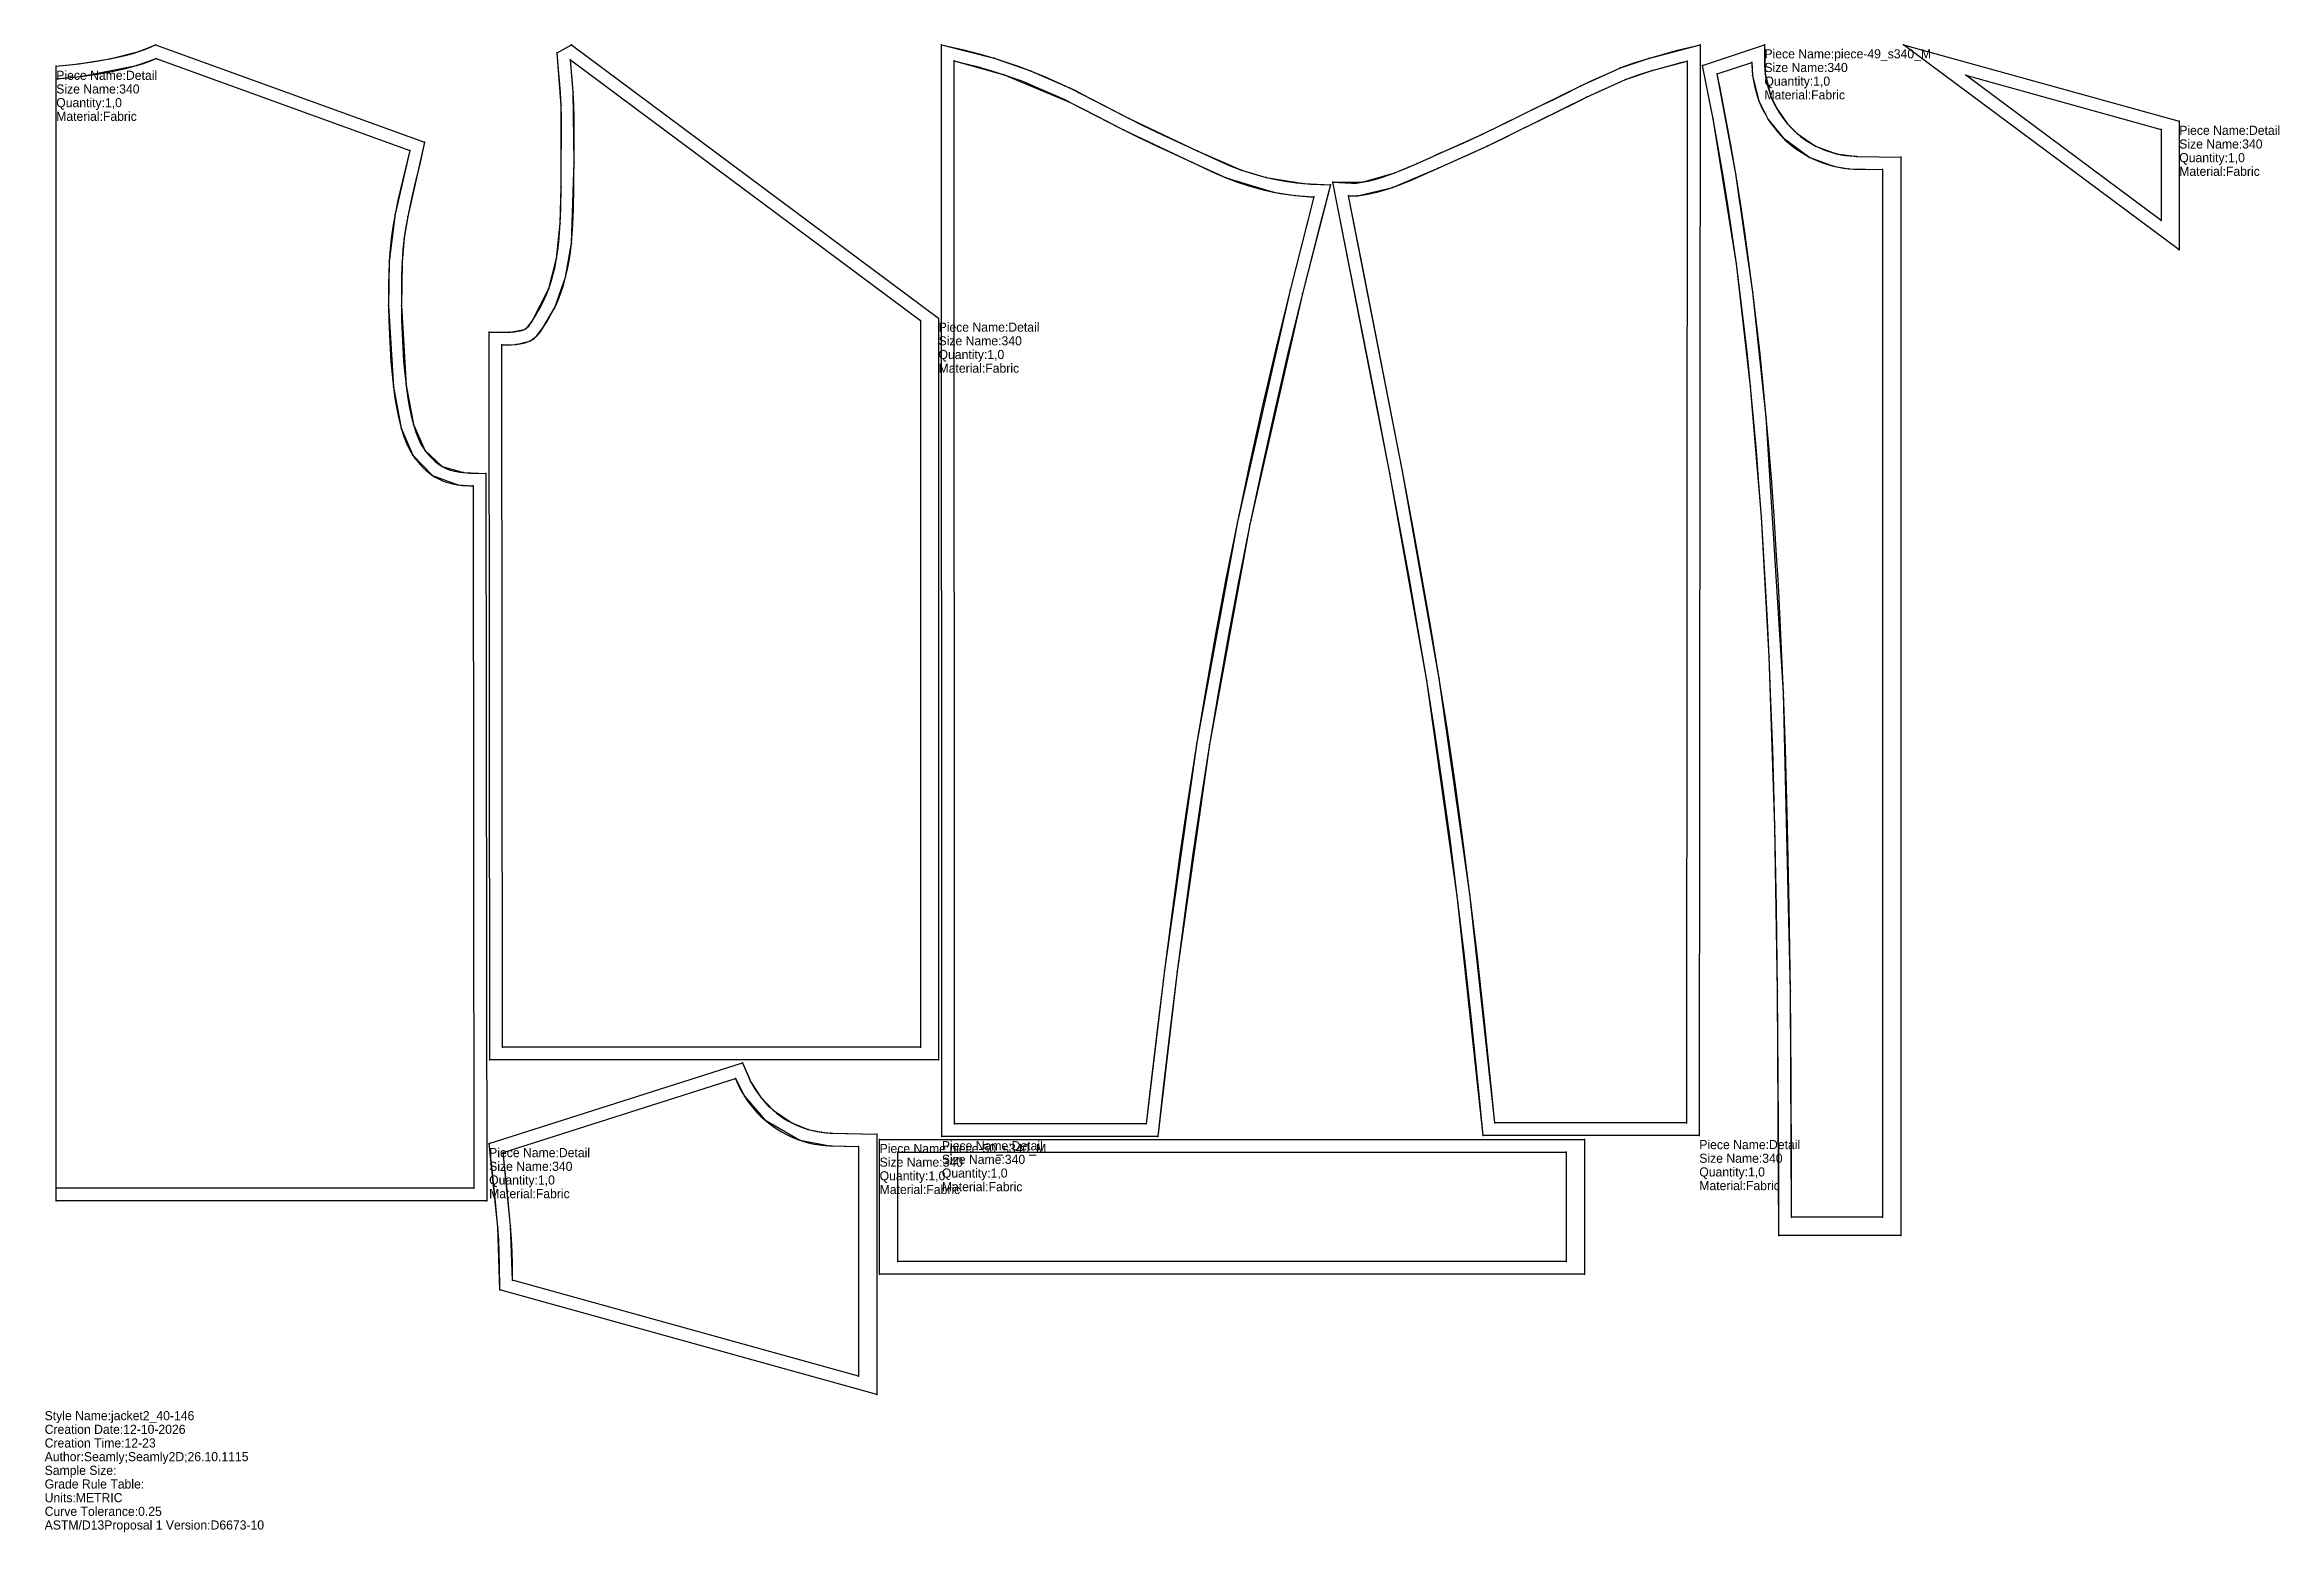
# Model space of a CAD drawing. Extents: x 0 to 1226, y -69 to 747.
import ezdxf

# ---------------------------------------------------------------- set-up
doc = ezdxf.new("R2010")
doc.units = 0
for name, color, linetype in [('1', 7, 'CONTINUOUS'), ('14', 7, 'CONTINUOUS'), ('2', 7, 'CONTINUOUS'), ('3', 7, 'CONTINUOUS'), ('84', 7, 'CONTINUOUS'), ('87', 7, 'CONTINUOUS')]:
    doc.layers.add(name, color=color, linetype=linetype)

# ---------------------------------------------------------------- blocks, each defined once
blk = doc.blocks.new('piece-49_s340_M')
at = {"layer": '1'}
blk.add_lwpolyline([(943.87, 747.18), (944.34, 731.12), (947.41, 718.91), (950.63, 712.09), (956.44, 703.82), (961.78, 698.47), (971.97, 691.6), (983.45, 687.34), (993.26, 685.96), (994.51, 685.93), (1018.7, 685.44), (1018.7, 93.84), (951.71, 93.84), (951.09, 227.82), (949.57, 318.11), (946.45, 411.41), (942.18, 488.05), (936.26, 559.61), (928.45, 626.97), (915.69, 706.58), (909.9, 735.77)], close=True, dxfattribs=at)
at = {"layer": '14'}
blk.add_lwpolyline([(936.95, 737.48), (937.39, 730.25), (940.87, 716.39), (946, 706.19), (954.1, 696.07), (968.78, 685.37), (981.81, 680.53), (990.11, 679.16), (1008.7, 678.64), (1008.7, 103.84), (958.7, 103.84), (958.09, 227.9), (954.28, 391.63), (944.88, 542.78), (937.54, 611.34), (928.12, 676.39), (917.99, 731.11)], close=True, dxfattribs=at)
at = {"layer": '2'}
for p in [(936.95, 737.48), (943.87, 747.18), (909.9, 735.77), (917.99, 731.11), (1008.7, 678.64), (1018.7, 685.44), (958.7, 103.84), (1008.7, 103.84), (951.71, 93.84), (1018.7, 93.84)]:
    blk.add_point(p, dxfattribs=at)
at = {"layer": '3'}
for p in [(937.39, 730.25), (944.34, 731.12), (940.87, 716.39), (947.41, 718.91), (950.63, 712.09), (915.69, 706.58), (946, 706.19), (956.44, 703.82), (954.1, 696.07), (961.78, 698.47), (971.97, 691.6), (983.45, 687.34), (928.12, 676.39), (968.78, 685.37), (981.81, 680.53), (990.11, 679.16), (993.26, 685.96), (994.51, 685.93), (928.45, 626.97), (937.54, 611.34), (936.26, 559.61), (944.88, 542.78), (942.18, 488.05), (946.45, 411.41), (954.28, 391.63), (949.57, 318.11), (951.09, 227.82), (958.09, 227.9)]:
    blk.add_point(p, dxfattribs=at)
at = {"layer": '84'}
blk.add_lwpolyline([(943.87, 747.18), (943.96, 736.22), (944.09, 733.64), (944.34, 731.12), (944.72, 728.61), (945.21, 726.13), (945.83, 723.69), (946.56, 721.28), (947.41, 718.91), (948.37, 716.59), (949.44, 714.31), (950.63, 712.09), (951.92, 709.93), (953.33, 707.83), (954.83, 705.79), (956.44, 703.82), (958.18, 701.91), (959.05, 701.02), (959.92, 700.16), (961.78, 698.47), (963.7, 696.9), (965.67, 695.42), (967.72, 694.04), (969.82, 692.77), (971.97, 691.6), (974.18, 690.53), (976.44, 689.57), (978.74, 688.72), (981.08, 687.97), (983.45, 687.34), (985.86, 686.82), (988.29, 686.42), (990.75, 686.13), (993.26, 685.96), (994.51, 685.93), (1018.7, 685.44), (1018.7, 93.84), (951.71, 93.84), (951.68, 129.76), (951.48, 179.82), (951.09, 227.82), (950.46, 273.88), (949.57, 318.11), (948.39, 360.61), (947.28, 391.36), (946.45, 411.41), (945.52, 431.09), (944.51, 450.42), (943.4, 469.4), (942.18, 488.05), (940.87, 506.38), (939.44, 524.41), (937.91, 542.15), (936.26, 559.61), (934.49, 576.81), (932.61, 593.76), (930.59, 610.47), (928.45, 626.97), (926.18, 643.25), (923.77, 659.34), (921.22, 675.25), (918.52, 690.99), (915.69, 706.58), (912.69, 722.03), (909.9, 735.77)], close=True, dxfattribs=at)
at = {"layer": '87'}
blk.add_lwpolyline([(936.95, 737.48), (936.96, 736.02), (937.11, 733.13), (937.39, 730.25), (937.82, 727.41), (938.38, 724.59), (939.08, 721.82), (939.91, 719.08), (940.87, 716.39), (941.97, 713.75), (943.19, 711.17), (944.54, 708.64), (946, 706.19), (947.6, 703.8), (949.31, 701.49), (951.14, 699.25), (953.08, 697.11), (954.1, 696.07), (955.11, 695.07), (957.2, 693.18), (959.38, 691.39), (961.62, 689.71), (963.94, 688.15), (966.33, 686.7), (968.78, 685.37), (971.29, 684.16), (973.85, 683.06), (976.46, 682.1), (979.12, 681.25), (981.81, 680.53), (984.55, 679.94), (987.31, 679.49), (990.11, 679.16), (992.93, 678.97), (994.34, 678.93), (1008.7, 678.64), (1008.7, 103.84), (958.7, 103.84), (958.68, 129.78), (958.48, 179.86), (958.09, 227.9), (957.46, 274), (956.57, 318.27), (955.38, 360.83), (954.28, 391.63), (953.44, 411.72), (952.52, 431.44), (951.5, 450.81), (950.38, 469.83), (949.17, 488.53), (947.85, 506.91), (946.42, 524.99), (944.88, 542.78), (943.23, 560.3), (941.45, 577.55), (939.56, 594.57), (937.54, 611.34), (935.39, 627.9), (933.11, 644.26), (930.69, 660.41), (928.12, 676.39), (925.42, 692.21), (922.57, 707.87), (919.56, 723.4), (917.99, 731.11)], close=True, dxfattribs=at)
at = {"layer": '1'}
for s, p in [('Size Name:340', (943.87, 732.18)), ('Piece Name:piece-49_s340_M', (943.87, 739.68)), ('Quantity:1,0', (943.87, 724.68)), ('Material:Fabric', (943.87, 717.18))]:
    blk.add_text(s, height=5, dxfattribs=at).set_placement(p)
blk = doc.blocks.new('piece-50_s340_M')
at = {"layer": '1'}
blk.add_lwpolyline([(458.26, 146.58), (845.09, 146.58), (845.09, 72.58), (458.26, 72.58)], close=True, dxfattribs=at)
at = {"layer": '14'}
blk.add_lwpolyline([(468.26, 139.58), (835.09, 139.58), (835.09, 79.58), (468.26, 79.58)], close=True, dxfattribs=at)
at = {"layer": '2'}
for p in [(458.26, 146.58), (468.26, 139.58), (835.09, 139.58), (845.09, 146.58), (468.26, 79.58), (835.09, 79.58), (458.26, 72.58), (845.09, 72.58)]:
    blk.add_point(p, dxfattribs=at)
at = {"layer": '84'}
blk.add_lwpolyline([(458.26, 146.58), (845.09, 146.58), (845.09, 72.58), (458.26, 72.58)], close=True, dxfattribs=at)
at = {"layer": '87'}
blk.add_lwpolyline([(468.26, 139.58), (835.09, 139.58), (835.09, 79.58), (468.26, 79.58)], close=True, dxfattribs=at)
at = {"layer": '1'}
for s, p in [('Size Name:340', (458.26, 131.58)), ('Piece Name:piece-50_s340_M', (458.26, 139.08)), ('Quantity:1,0', (458.26, 124.08)), ('Material:Fabric', (458.26, 116.58))]:
    blk.add_text(s, height=5, dxfattribs=at).set_placement(p)
blk = doc.blocks.new('piece_Detail_s340_M')
at = {"layer": '1'}
blk.add_lwpolyline([(6.35, 735.4), (18.82, 736.65), (35.71, 739.36), (51.6, 743.37), (60.89, 747.18), (208.49, 693.64), (199.23, 652.97), (197.36, 641.18), (196.12, 627.9), (195.79, 604.12), (198.33, 560.4), (202.44, 538.78), (208.65, 524.66), (218.19, 515.77), (229.87, 512.39), (242.21, 511.87), (242.62, 112.86), (6.35, 112.86)], close=True, dxfattribs=at)
at = {"layer": '14'}
blk.add_lwpolyline([(6.35, 728.38), (19.7, 729.7), (50.45, 735.7), (61.2, 739.62), (200.33, 689.15), (192.35, 654.27), (189.13, 628.31), (188.79, 604.04), (191.38, 559.53), (195.7, 536.86), (201.99, 521.98), (212.9, 510.82), (226.84, 505.7), (235.22, 505.08), (235.61, 119.86), (6.35, 119.86)], close=True, dxfattribs=at)
at = {"layer": '2'}
for p in [(60.89, 747.18), (61.2, 739.62), (6.35, 735.4), (6.35, 728.38), (200.33, 689.15), (208.49, 693.64), (235.22, 505.08), (242.21, 511.87), (6.35, 119.86), (6.35, 112.86), (235.61, 119.86), (242.62, 112.86)]:
    blk.add_point(p, dxfattribs=at)
at = {"layer": '3'}
for p in [(18.82, 736.65), (35.71, 739.36), (51.6, 743.37), (19.7, 729.7), (50.45, 735.7), (192.35, 654.27), (199.23, 652.97), (197.36, 641.18), (189.13, 628.31), (196.12, 627.9), (188.79, 604.04), (195.79, 604.12), (191.38, 559.53), (198.33, 560.4), (195.7, 536.86), (202.44, 538.78), (201.99, 521.98), (208.65, 524.66), (218.19, 515.77), (212.9, 510.82), (226.84, 505.7), (229.87, 512.39)]:
    blk.add_point(p, dxfattribs=at)
at = {"layer": '84'}
blk.add_lwpolyline([(6.35, 735.4), (10.1, 735.7), (18.82, 736.65), (27.44, 737.88), (35.71, 739.36), (43.38, 741.05), (48.52, 742.43), (51.6, 743.37), (54.37, 744.33), (56.78, 745.29), (60.89, 747.18), (208.49, 693.64), (205.83, 681.58), (203.37, 671.51), (200.91, 661.17), (199.23, 652.97), (198.23, 647.23), (197.36, 641.18), (196.64, 634.75), (196.12, 627.9), (195.82, 620.55), (195.77, 616.67), (195.75, 612.43), (195.79, 604.12), (195.93, 596.06), (196.19, 588.29), (196.55, 580.81), (197.02, 573.65), (197.61, 566.84), (198.33, 560.4), (199.17, 554.34), (200.13, 548.7), (201.23, 543.5), (202.44, 538.78), (203.77, 534.56), (205.19, 530.87), (206.71, 527.72), (207.88, 525.78), (208.65, 524.66), (209.03, 524.18), (209.75, 523.28), (211.24, 521.57), (212.67, 520.07), (214.07, 518.76), (215.45, 517.62), (216.82, 516.63), (218.19, 515.77), (219.6, 515.02), (221.05, 514.38), (222.58, 513.82), (224.21, 513.35), (225.96, 512.95), (227.85, 512.63), (229.87, 512.39), (233.28, 512.14), (242.21, 511.87), (242.62, 112.86), (6.35, 112.86)], close=True, dxfattribs=at)
at = {"layer": '87'}
blk.add_lwpolyline([(6.35, 728.38), (10.76, 728.73), (19.7, 729.7), (28.55, 730.97), (37.08, 732.5), (45.04, 734.25), (50.45, 735.7), (53.77, 736.72), (56.81, 737.77), (59.54, 738.86), (61.2, 739.62), (200.33, 689.15), (199.01, 683.16), (196.56, 673.14), (194.08, 662.68), (192.35, 654.27), (191.31, 648.33), (190.41, 642.06), (189.67, 635.4), (189.13, 628.31), (188.82, 620.73), (188.77, 616.73), (188.75, 612.43), (188.79, 604.04), (188.94, 595.89), (189.19, 588), (189.56, 580.41), (190.04, 573.12), (190.65, 566.15), (191.38, 559.53), (192.25, 553.27), (193.26, 547.39), (194.41, 541.91), (195.7, 536.86), (197.16, 532.24), (198.77, 528.08), (200.55, 524.4), (201.99, 521.98), (203.01, 520.52), (203.53, 519.84), (204.38, 518.79), (206.06, 516.85), (207.75, 515.09), (209.44, 513.5), (211.16, 512.08), (212.9, 510.82), (214.7, 509.7), (216.54, 508.72), (218.43, 507.88), (220.41, 507.17), (222.46, 506.57), (224.6, 506.08), (226.84, 505.7), (229.19, 505.42), (232.92, 505.14), (235.22, 505.08), (235.61, 119.86), (6.35, 119.86)], close=True, dxfattribs=at)
at = {"layer": '1'}
for s, p in [('Size Name:340', (6.35, 720.4)), ('Piece Name:Detail', (6.35, 727.9)), ('Quantity:1,0', (6.35, 712.9)), ('Material:Fabric', (6.35, 705.4))]:
    blk.add_text(s, height=5, dxfattribs=at).set_placement(p)
blk = doc.blocks.new('piece_Detail_s340-52_M')
at = {"layer": '1'}
blk.add_lwpolyline([(243.95, 144.3), (383.06, 188.65), (387.47, 178.35), (392.86, 169.83), (399.81, 162.51), (410, 155.63), (419.1, 152.01), (426.32, 150.46), (431.28, 150), (456.72, 149.48), (456.72, 6.57), (249.82, 63.96), (248.71, 98.49)], close=True, dxfattribs=at)
at = {"layer": '14'}
blk.add_lwpolyline([(251.57, 139.38), (379.06, 180.03), (384.03, 170.22), (395.23, 157.21), (414.48, 146.13), (430.95, 143), (446.73, 142.68), (446.73, 16.61), (256.77, 69.29), (255.69, 99.05)], close=True, dxfattribs=at)
at = {"layer": '2'}
for p in [(383.06, 188.65), (379.06, 180.03), (456.72, 149.48), (243.95, 144.3), (251.57, 139.38), (446.73, 142.68), (249.82, 63.96), (256.77, 69.29), (446.73, 16.61), (456.72, 6.57)]:
    blk.add_point(p, dxfattribs=at)
at = {"layer": '3'}
for p in [(387.47, 178.35), (384.03, 170.22), (392.86, 169.83), (399.81, 162.51), (395.23, 157.21), (410, 155.63), (419.1, 152.01), (426.32, 150.46), (431.28, 150), (414.48, 146.13), (430.95, 143), (248.71, 98.49), (255.69, 99.05)]:
    blk.add_point(p, dxfattribs=at)
at = {"layer": '84'}
blk.add_lwpolyline([(243.95, 144.3), (383.06, 188.65), (386.39, 180.63), (387.47, 178.35), (388.65, 176.13), (389.95, 173.96), (391.35, 171.86), (392.86, 169.83), (394.46, 167.86), (396.2, 165.95), (397.08, 165.05), (397.95, 164.2), (399.81, 162.51), (401.72, 160.93), (403.7, 159.46), (405.74, 158.08), (407.84, 156.81), (410, 155.63), (412.2, 154.57), (414.46, 153.61), (416.76, 152.75), (419.1, 152.01), (421.47, 151.38), (423.88, 150.86), (426.32, 150.46), (428.78, 150.17), (431.28, 150), (432.53, 149.96), (456.72, 149.48), (456.72, 6.57), (249.82, 63.96), (249.7, 77.75), (249.52, 84.55), (249.21, 91.43), (248.71, 98.49), (248.38, 102.12), (247.45, 112.21), (245.85, 128.13)], close=True, dxfattribs=at)
at = {"layer": '87'}
blk.add_lwpolyline([(251.57, 139.38), (379.06, 180.03), (379.99, 177.79), (381.21, 175.2), (382.56, 172.68), (384.03, 170.22), (385.62, 167.84), (387.33, 165.52), (389.16, 163.29), (391.11, 161.14), (392.13, 160.1), (393.14, 159.11), (395.23, 157.21), (397.4, 155.42), (399.65, 153.75), (401.97, 152.18), (404.35, 150.74), (406.8, 149.4), (409.31, 148.19), (411.87, 147.1), (414.48, 146.13), (417.14, 145.29), (419.84, 144.57), (422.57, 143.98), (425.34, 143.52), (428.13, 143.2), (430.95, 143), (432.36, 142.96), (446.73, 142.68), (446.73, 16.61), (256.77, 69.29), (256.7, 77.87), (256.52, 84.8), (256.19, 91.84), (255.69, 99.05), (255.35, 102.76), (254.42, 112.88), (252.81, 128.89)], close=True, dxfattribs=at)
at = {"layer": '1'}
for s, p in [('Piece Name:Detail', (243.95, 136.8)), ('Size Name:340', (243.95, 129.3)), ('Quantity:1,0', (243.95, 121.8)), ('Material:Fabric', (243.95, 114.3))]:
    blk.add_text(s, height=5, dxfattribs=at).set_placement(p)
blk = doc.blocks.new('piece_Detail_s340-53_M')
at = {"layer": '1'}
blk.add_lwpolyline([(1171.52, 705.22), (1171.52, 634.56), (1020.23, 747.18)], close=True, dxfattribs=at)
at = {"layer": '14'}
blk.add_lwpolyline([(1161.53, 700.73), (1161.53, 650.73), (1054.47, 730.42)], close=True, dxfattribs=at)
at = {"layer": '2'}
for p in [(1020.23, 747.18), (1054.47, 730.42), (1161.53, 700.73), (1171.52, 705.22), (1161.53, 650.73), (1171.52, 634.56)]:
    blk.add_point(p, dxfattribs=at)
at = {"layer": '84'}
blk.add_lwpolyline([(1171.52, 705.22), (1171.52, 634.56), (1020.23, 747.18)], close=True, dxfattribs=at)
at = {"layer": '87'}
blk.add_lwpolyline([(1161.53, 700.73), (1161.53, 650.73), (1054.47, 730.42)], close=True, dxfattribs=at)
at = {"layer": '1'}
for s, p in [('Piece Name:Detail', (1171.52, 697.72)), ('Size Name:340', (1171.52, 690.22)), ('Quantity:1,0', (1171.52, 682.72)), ('Material:Fabric', (1171.52, 675.22))]:
    blk.add_text(s, height=5, dxfattribs=at).set_placement(p)
blk = doc.blocks.new('piece_Detail_s340-54_M')
at = {"layer": '1'}
blk.add_lwpolyline([(490.6, 597.21), (490.6, 190.2), (244.35, 190.2), (243.95, 589.41), (255.57, 589.51), (263.26, 590.9), (265.08, 592.17), (267.59, 595.53), (276.76, 613.47), (280.9, 629.8), (282.88, 649.09), (283.46, 669.02), (283.4, 713.86), (281.21, 742.73), (289.13, 747.18)], close=True, dxfattribs=at)
at = {"layer": '14'}
blk.add_lwpolyline([(480.61, 595.92), (480.61, 197.2), (251.34, 197.2), (250.95, 582.42), (258.55, 582.71), (266.24, 584.55), (270, 587.18), (273.49, 591.77), (279.93, 603.02), (285.93, 619.61), (289.08, 638.31), (290.56, 682.71), (290.07, 721.15), (288.6, 738.85)], close=True, dxfattribs=at)
at = {"layer": '2'}
for p in [(281.21, 742.73), (288.6, 738.85), (289.13, 747.18), (243.95, 589.41), (480.61, 595.92), (490.6, 597.21), (250.95, 582.42), (251.34, 197.2), (480.61, 197.2), (244.35, 190.2), (490.6, 190.2)]:
    blk.add_point(p, dxfattribs=at)
at = {"layer": '3'}
for p in [(283.4, 713.86), (290.07, 721.15), (290.56, 682.71), (283.46, 669.02), (282.88, 649.09), (289.08, 638.31), (280.9, 629.8), (276.76, 613.47), (285.93, 619.61), (279.93, 603.02), (255.57, 589.51), (263.26, 590.9), (265.08, 592.17), (267.59, 595.53), (273.49, 591.77), (258.55, 582.71), (266.24, 584.55), (270, 587.18)]:
    blk.add_point(p, dxfattribs=at)
at = {"layer": '84'}
blk.add_lwpolyline([(490.6, 597.21), (490.6, 190.2), (244.35, 190.2), (243.95, 589.41), (251.33, 589.41), (252.85, 589.42), (255.57, 589.51), (257.85, 589.67), (259.73, 589.92), (261.23, 590.21), (262.39, 590.55), (263.26, 590.9), (263.94, 591.26), (264.51, 591.67), (265.08, 592.17), (265.69, 592.84), (266.36, 593.71), (267.59, 595.53), (269.55, 598.8), (270.72, 600.75), (271.75, 602.51), (273.64, 606.1), (275.3, 609.74), (276.76, 613.47), (278.04, 617.33), (279.14, 621.32), (280.1, 625.48), (280.9, 629.8), (281.57, 634.31), (282.11, 639.02), (282.55, 643.95), (282.88, 649.09), (283.24, 657.23), (283.46, 669.02), (283.5, 675.34), (283.56, 682.76), (283.66, 696.83), (283.58, 707.07), (283.4, 713.86), (283.09, 720.75), (282.59, 727.8), (282.26, 731.43), (281.21, 742.73), (289.13, 747.18)], close=True, dxfattribs=at)
at = {"layer": '87'}
blk.add_lwpolyline([(480.61, 595.92), (480.61, 197.2), (251.34, 197.2), (250.95, 582.42), (251.34, 582.42), (252.98, 582.42), (255.94, 582.51), (258.55, 582.71), (260.86, 583), (262.89, 583.4), (264.67, 583.92), (266.24, 584.55), (267.63, 585.3), (268.87, 586.18), (270, 587.18), (271.04, 588.32), (272.04, 589.6), (273.49, 591.77), (275.56, 595.2), (276.74, 597.18), (277.87, 599.11), (279.93, 603.02), (281.75, 607.01), (283.34, 611.1), (284.74, 615.29), (285.93, 619.61), (286.95, 624.05), (287.81, 628.64), (288.51, 633.39), (289.08, 638.31), (289.53, 643.41), (289.87, 648.71), (290.23, 657.02), (290.46, 668.92), (290.5, 675.3), (290.56, 682.71), (290.66, 696.83), (290.58, 707.19), (290.4, 714.12), (290.07, 721.15), (289.57, 728.36), (289.23, 732.07), (288.6, 738.85)], close=True, dxfattribs=at)
at = {"layer": '1'}
for s, p in [('Piece Name:Detail', (490.6, 589.71)), ('Size Name:340', (490.6, 582.21)), ('Quantity:1,0', (490.6, 574.71)), ('Material:Fabric', (490.6, 567.21))]:
    blk.add_text(s, height=5, dxfattribs=at).set_placement(p)
blk = doc.blocks.new('piece_Detail_s340-55_M')
at = {"layer": '1'}
blk.add_lwpolyline([(492.41, 148.1), (492.12, 747.18), (521.12, 739.71), (541.05, 732.85), (562.8, 723.39), (595.21, 706.7), (632.54, 689.01), (656.93, 678.37), (670.34, 674.4), (690.99, 670.99), (705.62, 670.35), (690.35, 610.74), (661.47, 483.98), (639.3, 363.24), (621.5, 238.63), (610.86, 148.1)], close=True, dxfattribs=at)
at = {"layer": '14'}
blk.add_lwpolyline([(499.4, 155.1), (499.13, 738.34), (526.64, 730.66), (562.18, 715.91), (592.04, 700.46), (629.59, 682.66), (648.42, 674.08), (674.37, 666.33), (686.32, 664.42), (696.65, 663.67), (683.56, 612.42), (654.61, 485.39), (632.39, 364.36), (614.56, 239.5), (604.6, 155.1)], close=True, dxfattribs=at)
at = {"layer": '2'}
for p in [(492.12, 747.18), (499.13, 738.34), (696.65, 663.67), (705.62, 670.35), (492.41, 148.1), (499.4, 155.1), (604.6, 155.1), (610.86, 148.1)]:
    blk.add_point(p, dxfattribs=at)
at = {"layer": '3'}
for p in [(521.12, 739.71), (526.64, 730.66), (541.05, 732.85), (562.18, 715.91), (562.8, 723.39), (592.04, 700.46), (595.21, 706.7), (632.54, 689.01), (629.59, 682.66), (656.93, 678.37), (648.42, 674.08), (670.34, 674.4), (674.37, 666.33), (686.32, 664.42), (690.99, 670.99), (683.56, 612.42), (690.35, 610.74), (654.61, 485.39), (661.47, 483.98), (632.39, 364.36), (639.3, 363.24), (614.56, 239.5), (621.5, 238.63)]:
    blk.add_point(p, dxfattribs=at)
at = {"layer": '84'}
blk.add_lwpolyline([(492.41, 148.1), (492.12, 747.18), (504.38, 744.29), (512.82, 742.09), (521.12, 739.71), (528.82, 737.31), (535.47, 735.03), (538.22, 733.98), (541.05, 732.85), (548.23, 729.85), (555.98, 726.49), (562.8, 723.39), (565.3, 722.18), (572.97, 718.3), (586.13, 711.42), (591.25, 708.74), (595.21, 706.7), (602.79, 702.91), (613.47, 697.77), (632.54, 689.01), (643.35, 683.95), (645.72, 682.83), (651.02, 680.58), (656.93, 678.37), (663.4, 676.28), (670.34, 674.4), (675.79, 673.19), (679.49, 672.48), (683.28, 671.88), (687.11, 671.37), (690.99, 670.99), (694.92, 670.73), (705.62, 670.35), (698.9, 644.53), (690.35, 610.74), (682.37, 577.94), (674.93, 545.99), (667.97, 514.72), (661.47, 483.98), (655.39, 453.62), (649.69, 423.48), (644.35, 393.4), (639.3, 363.24), (634.53, 332.84), (630, 302.04), (625.67, 270.68), (621.5, 238.63), (617.46, 205.71), (613.51, 171.77), (610.86, 148.1)], close=True, dxfattribs=at)
at = {"layer": '87'}
blk.add_lwpolyline([(499.4, 155.1), (499.13, 738.34), (502.69, 737.5), (510.97, 735.34), (519.11, 733.01), (526.64, 730.66), (533.08, 728.45), (535.68, 727.46), (538.41, 726.37), (545.49, 723.41), (553.14, 720.09), (559.82, 717.06), (562.18, 715.91), (569.77, 712.07), (582.89, 705.22), (588.03, 702.53), (592.04, 700.46), (599.71, 696.62), (610.49, 691.43), (629.59, 682.66), (640.37, 677.61), (642.86, 676.44), (648.42, 674.08), (654.63, 671.76), (661.4, 669.57), (668.66, 667.6), (674.37, 666.33), (678.28, 665.59), (682.27, 664.95), (686.32, 664.42), (690.42, 664.01), (694.56, 663.74), (696.65, 663.67), (692.12, 646.27), (683.56, 612.42), (675.57, 579.56), (668.1, 547.54), (661.13, 516.2), (654.61, 485.39), (648.52, 454.95), (642.81, 424.74), (637.45, 394.59), (632.39, 364.36), (627.62, 333.89), (623.07, 303.02), (618.73, 271.61), (614.56, 239.5), (610.51, 206.54), (606.56, 172.57), (604.6, 155.1)], close=True, dxfattribs=at)
at = {"layer": '1'}
for s, p in [('Size Name:340', (492.41, 133.1)), ('Piece Name:Detail', (492.41, 140.6)), ('Quantity:1,0', (492.41, 125.6)), ('Material:Fabric', (492.41, 118.1))]:
    blk.add_text(s, height=5, dxfattribs=at).set_placement(p)
blk = doc.blocks.new('piece_Detail_s340-56_M')
at = {"layer": '1'}
blk.add_lwpolyline([(908.11, 148.71), (789.56, 148.71), (775.3, 280.22), (758.52, 398.29), (738.33, 511.87), (706.97, 671.77), (723.07, 671.67), (741.05, 676.86), (753.31, 681.96), (789.04, 698.09), (843.16, 724.61), (864.91, 734.47), (880.26, 739.7), (908.5, 747.18)], close=True, dxfattribs=at)
at = {"layer": '14'}
blk.add_lwpolyline([(901.11, 155.72), (795.91, 155.72), (782.25, 281.07), (765.43, 399.41), (745.21, 513.18), (715.58, 664.28), (720.56, 664.31), (739.65, 668.9), (764.71, 679.51), (792.01, 691.75), (846.25, 718.33), (867.66, 728.04), (882.26, 732.99), (901.49, 738.22)], close=True, dxfattribs=at)
at = {"layer": '2'}
for p in [(901.49, 738.22), (908.5, 747.18), (706.97, 671.77), (715.58, 664.28), (789.56, 148.71), (795.91, 155.72), (901.11, 155.72), (908.11, 148.71)]:
    blk.add_point(p, dxfattribs=at)
at = {"layer": '3'}
for p in [(880.26, 739.7), (843.16, 724.61), (864.91, 734.47), (867.66, 728.04), (882.26, 732.99), (846.25, 718.33), (789.04, 698.09), (792.01, 691.75), (741.05, 676.86), (753.31, 681.96), (764.71, 679.51), (720.56, 664.31), (723.07, 671.67), (739.65, 668.9), (738.33, 511.87), (745.21, 513.18), (758.52, 398.29), (765.43, 399.41), (775.3, 280.22), (782.25, 281.07)]:
    blk.add_point(p, dxfattribs=at)
at = {"layer": '84'}
blk.add_lwpolyline([(908.11, 148.71), (789.56, 148.71), (786.99, 174.89), (783.11, 212.31), (779.22, 247.3), (775.3, 280.22), (771.3, 311.41), (767.2, 341.25), (762.95, 370.09), (758.52, 398.29), (753.89, 426.21), (749, 454.21), (743.82, 482.64), (738.33, 511.87), (729.47, 557.78), (716.15, 625.3), (706.97, 671.77), (717.24, 671.2), (720.01, 671.3), (723.07, 671.67), (726.42, 672.32), (729.96, 673.19), (733.62, 674.27), (737.34, 675.51), (741.05, 676.86), (746.54, 679.03), (753.31, 681.96), (761.81, 685.88), (765.19, 687.4), (769.24, 689.13), (778.81, 693.38), (789.04, 698.09), (798.49, 702.61), (802.36, 704.55), (807.81, 707.28), (818.46, 712.48), (828.19, 717.16), (836.32, 721.12), (839.49, 722.74), (843.16, 724.61), (850.38, 728.04), (860.1, 732.37), (864.91, 734.47), (867.06, 735.37), (872.93, 737.42), (880.26, 739.7), (888.46, 742.05), (896.94, 744.3), (908.5, 747.18)], close=True, dxfattribs=at)
at = {"layer": '87'}
blk.add_lwpolyline([(901.11, 155.72), (795.91, 155.72), (793.95, 175.59), (790.07, 213.06), (786.18, 248.1), (782.25, 281.07), (778.24, 312.34), (774.13, 342.24), (769.87, 371.14), (765.43, 399.41), (760.79, 427.39), (755.89, 455.44), (750.71, 483.91), (745.21, 513.18), (736.34, 559.12), (723.02, 626.65), (715.58, 664.28), (717.17, 664.19), (720.56, 664.31), (724.16, 664.76), (727.92, 665.48), (731.78, 666.44), (735.71, 667.59), (739.65, 668.9), (743.54, 670.32), (749.22, 672.56), (756.17, 675.57), (764.71, 679.51), (768, 680.99), (772.03, 682.7), (781.7, 687), (792.01, 691.75), (801.56, 696.32), (805.5, 698.29), (810.92, 701.01), (821.51, 706.18), (831.23, 710.86), (839.44, 714.86), (842.66, 716.5), (846.25, 718.33), (853.31, 721.69), (862.92, 725.97), (867.66, 728.04), (869.56, 728.83), (875.13, 730.77), (882.26, 732.99), (890.32, 735.3), (898.69, 737.53), (901.49, 738.22)], close=True, dxfattribs=at)
at = {"layer": '1'}
for s, p in [('Size Name:340', (908.11, 133.71)), ('Piece Name:Detail', (908.11, 141.21)), ('Quantity:1,0', (908.11, 126.21)), ('Material:Fabric', (908.11, 118.71))]:
    blk.add_text(s, height=5, dxfattribs=at).set_placement(p)

msp = doc.modelspace()

# ---------------------------------------------------------------- block references
at = {"layer": '1'}
for name in ['piece_Detail_s340_M', 'piece_Detail_s340-54_M', 'piece_Detail_s340-55_M', 'piece_Detail_s340-56_M', 'piece-49_s340_M', 'piece_Detail_s340-53_M', 'piece_Detail_s340-52_M', 'piece-50_s340_M']:
    msp.add_blockref(name, (0, 0), dxfattribs=at)

# ---------------------------------------------------------------- texts
for s, p in [('Style Name:jacket2_40-146', (0, -7.5)), ('Creation Date:12-10-2026', (0, -15)), ('Creation Time:12-23', (0, -22.5)), ('Author:Seamly;Seamly2D;26.10.1115', (0, -30)), ('Sample Size:', (0, -37.5)), ('Grade Rule Table:', (0, -45)), ('Units:METRIC', (0, -52.5)), ('Curve Tolerance:0.25', (0, -60)), ('ASTM/D13Proposal 1 Version:D6673-10', (0, -67.5))]:
    msp.add_text(s, height=5, dxfattribs=at).set_placement(p)

doc.saveas('drawing.dxf')
